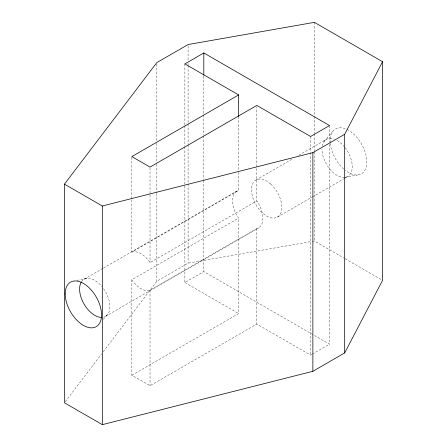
<?xml version="1.0" encoding="UTF-8"?>
<svg xmlns="http://www.w3.org/2000/svg" width="447" height="447" viewBox="0 0 447 447"><rect width="100%" height="100%" fill="white"/><g stroke="black" fill="none" stroke-linecap="round" stroke-linejoin="round"><path stroke-width="0.34" stroke-dasharray="2.23 1.68" d="M65.29 401.674L101.575 353.94M103.263 351.716L156.847 281.224L188.092 263.182L311.643 241.475M323.991 141.587L332.596 131.602M103.263 319.326L107.861 314.157M84.03 279.286L102.776 268.463M103.38 268.111L237.027 190.953L238.648 190.456L238.648 172.324M255.958 180.024L292.684 158.819M298.702 155.344L326.399 139.358M131.854 199.82L131.854 252.108L238.648 190.456M131.854 252.108L133.368 251.644A21.422 12.371 60 0 1 148.516 260.389L150.03 262.607L256.824 200.949L256.824 106.827M311.782 354.437L310.598 355.125L256.824 324.075L150.03 385.733L131.854 375.24L131.854 279.721L238.648 218.063L237.027 215.689A21.422 12.371 60 0 1 237.027 190.953M131.854 279.721L133.368 281.94A21.422 12.371 60 0 0 148.516 290.684L150.03 290.215L256.824 228.562L258.45 228.059A21.422 12.371 60 0 0 258.45 203.324L256.824 200.949M105.453 316.392L258.45 228.059M277.38 217.125L311.699 197.317M312.302 196.971L343.609 178.895M344.207 178.549L347.822 176.459M184.874 146.756L184.874 282.532L203.81 271.603L329.534 344.19L329.534 142.956M131.854 375.24L238.648 313.582L238.648 218.063M312.375 354.097L329.534 344.19M77.001 280.414L87.171 278.319M344.682 177.431L357.634 174.967M312.33 241.352L314.386 240.994L344.548 258.405M345.151 258.757L382.554 280.347M184.874 282.532L238.648 313.582M329.534 125.546L329.534 142.258M314.386 22.35L314.386 115.656M314.386 116.354L314.386 133.066M314.386 133.759L314.386 151.17M314.386 151.863L314.386 240.994M310.598 136.48L310.598 151.801M310.598 152.494L310.598 355.125M256.824 228.562L256.824 324.075M238.648 116.55L238.648 171.631M203.81 75.94L203.81 114.236M203.81 114.929L203.81 135.123M203.81 135.821L203.81 179.688M203.81 180.387L203.81 271.603M188.092 45.935L188.092 60.557M188.092 63.34L188.092 64.737M188.092 65.43L188.092 123.227M188.092 123.92L188.092 144.113M188.092 144.811L188.092 183.108M188.092 183.806L188.092 263.182M184.874 63.893L184.874 125.166M184.874 125.864L184.874 146.057M156.847 63.971L156.847 140.565M156.847 143.353L156.847 163.546M156.847 164.239L156.847 192.791M156.847 193.49L156.847 281.224M150.03 167.787L150.03 194.277M150.03 194.976L150.03 262.607M150.03 290.215L150.03 385.733M131.854 157.294L131.854 199.122M330.21 142.649A25.92 14.963 60 0 1 348.476 130.189A25.92 14.963 60 0 1 366.73 163.742A25.92 14.963 60 0 1 345.285 170.352M343.726 169.055A25.92 14.963 60 0 1 330.266 143.291M345.106 147.666A21.422 12.371 60 0 1 344.469 177.448A21.422 12.371 60 0 1 321.963 149.164M322.226 146.057A21.422 12.371 60 0 1 334.289 139.095M337.111 140.419A21.422 12.371 60 0 1 344.682 147.136M81.622 281.521A21.422 12.371 60 0 1 101.888 286.538M103.564 288.712A21.422 12.371 60 0 1 103.643 317.13M270.591 183.94L266.669 181.085A21.422 12.371 60 0 0 252.941 198.043A21.422 12.371 60 0 0 278.274 216.516A21.422 12.371 60 0 0 270.591 183.94"/><path stroke-width="0.67" d="M344.682 352.934L344.682 134.296L382.554 61.703L314.386 22.35L188.092 44.544L156.847 62.58L64.446 184.142L64.446 402.786L102.318 424.65L312.872 371.301L344.682 352.934L382.554 280.347L382.554 61.703M238.648 94.937L131.854 156.595L150.03 167.089L256.824 105.431L310.598 136.48L329.534 125.546L203.81 52.958L184.874 63.893L238.648 94.937L238.648 116.55M64.446 184.142L102.318 206.006L312.872 152.662L344.682 134.296M312.872 152.662L312.872 371.301M203.81 52.958L203.81 75.241M102.318 206.006L102.318 424.65M101.743 317.392A21.422 12.371 60 0 1 84.03 304.021A21.422 12.371 60 0 1 81.309 282.001M65.206 293.902A25.708 14.84 60 0 0 92.468 327.824A25.708 14.84 60 0 0 92.468 291.466A25.708 14.84 60 0 0 65.206 293.902"/></g></svg>
